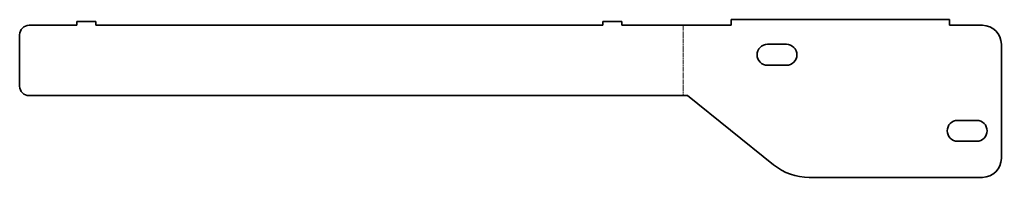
# Model space of a CAD drawing. Header units: inches. Extents: x 0 to 516, y 0 to 83.
import ezdxf

# ---------------------------------------------------------------- set-up
doc = ezdxf.new("R2010")
doc.units = ezdxf.units.IN
doc.header["$MEASUREMENT"] = 0
doc.linetypes.add('Chain', pattern=[13.68, 9.12, -1.14, 2.28, -1.14])
doc.layers.add('SIMUMAK Bend Centerline (ISO)', color=7, linetype='Chain', lineweight=9)
doc.layers.add('SIMUMAK Visible (ISO)', color=7, linetype='Continuous', lineweight=35)

# ---------------------------------------------------------------- blocks, each defined once
blk = doc.blocks.new('SMB-01-FSL2-04_Sheet_4_SMB-01-FSL-04 _ SMB-01-FSL2-04 (desplegadas)')
at = {"layer": 'SIMUMAK Bend Centerline (ISO)', "ltscale": 0.263158}
blk.add_line((90.84, 38.5), (90.84, 1.5), dxfattribs=at)
at = {"layer": 'SIMUMAK Visible (ISO)'}
for p, q in [((116.11, 41.5), (116.11, 38.5)), ((230.79, 41.5), (116.11, 41.5)), ((230.79, 38.5), (230.79, 41.5)), ((-228.11, 38.5), (-253.11, 38.5)), ((-228.11, 40.5), (-228.11, 38.5)), ((-218.11, 40.5), (-228.11, 40.5)), ((-218.11, 38.5), (-218.11, 40.5)), ((48.58, 38.5), (-218.11, 38.5)), ((48.58, 40.5), (48.58, 38.5)), ((58.58, 40.5), (48.58, 40.5)), ((58.58, 38.5), (58.58, 40.5)), ((116.11, 38.5), (58.58, 38.5)), ((248.11, 38.5), (230.79, 38.5)), ((-258.11, 33.5), (-258.11, 6.5)), ((135.11, 28.5), (145.11, 28.5)), ((258.11, 28.5), (258.11, -31.5)), ((145.11, 17.5), (135.11, 17.5)), ((93.11, 1.5), (-253.11, 1.5)), ((138.3, -34.87), (93.11, 1.5)), ((235.11, -11.5), (245.11, -11.5)), ((245.11, -22.5), (235.11, -22.5)), ((248.11, -41.5), (157.11, -41.5))]:
    blk.add_line(p, q, dxfattribs=at)
at = {"layer": 'SIMUMAK Visible (ISO)', "extrusion": (0, 0, -1)}
for centre, radius, start, end in [((253.11, 33.5), 5, 360, 90), ((-248.11, 28.5), 10, 90, 180), ((-135.11, 23), 5.5, 270, 90), ((-145.11, 23), 5.5, 90, 270), ((253.11, 6.5), 5, 270, 0), ((-235.11, -17), 5.5, 270, 90), ((-245.11, -17), 5.5, 90, 270), ((-157.11, -11.5), 30, 270, 308.8284), ((-248.11, -31.5), 10, 180, 270)]:
    blk.add_arc(centre, radius, start, end, dxfattribs=at)

msp = doc.modelspace()

# ---------------------------------------------------------------- block references
msp.add_blockref('SMB-01-FSL2-04_Sheet_4_SMB-01-FSL-04 _ SMB-01-FSL2-04 (desplegadas)', (258.11, 41.5))

doc.saveas('drawing.dxf')
